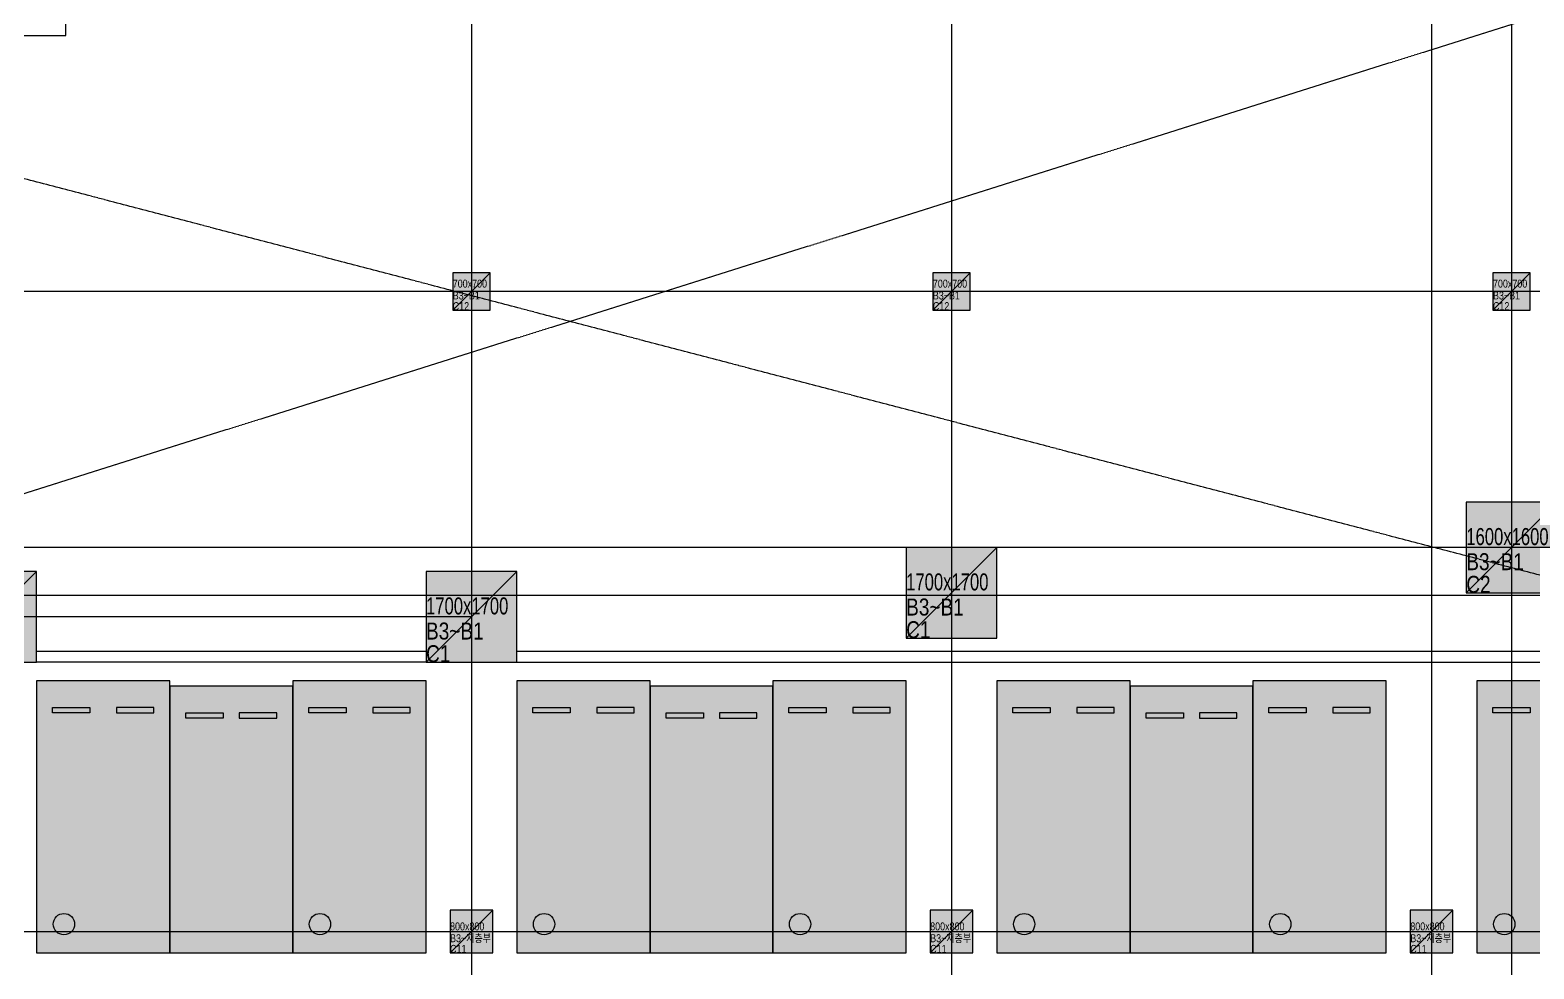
# Model space of a CAD drawing. Header units: millimetres. Extents: x -20379 to 476967, y -520228 to 220376.
# Drawn here: x 293472 to 321663, y -468221 to -450620 of the extents above; entities that cross this region are included whole.
import ezdxf
from ezdxf.enums import TextEntityAlignment as Align

# ---------------------------------------------------------------- set-up
doc = ezdxf.new("R2010")
doc.units = ezdxf.units.MM
doc.header["$MEASUREMENT"] = 0
doc.linetypes.add('$0$X-GRID_B3~B1$0$CENTER2', pattern=[1.125, 0.75, -0.125, 0.125, -0.125])
doc.linetypes.add('$0$X-INT-B2$0$CEN', pattern=[62, 60, -1, 0, -1])
doc.layers.get('Defpoints').update_dxf_attribs({"color": 145, "lineweight": 9})
doc.layers.add('$0$NDC_S_HATCH MATERIAL', color=8, linetype='Continuous', lineweight=9)
for name, color, linetype in [('$0$X-COL-B2$0$A-254', 254, 'Continuous'), ('$0$X-COL-B2$0$A-COL', 2, 'Continuous'), ('$0$X-GRID_B3~B1$0$A-CEN1', 1, '$0$X-GRID_B3~B1$0$CENTER2'), ('$0$X-INT-B2$0$A-OPEN1', 1, '$0$X-INT-B2$0$CEN'), ('$0$X-INT-B2$0$A-PARK', 5, 'Continuous'), ('$0$X-INT-B2$0$A-PARK(\\M+3C8AE\\M+3C0E5)', 5, 'Continuous'), ('$0$X-INT-B2$0$A-WALB', 3, 'Continuous')]:
    doc.layers.add(name, color=color, linetype=linetype)
doc.styles.add('$0$X-COL-B2$0$Hrtext', font='arial.ttf', dxfattribs={"width": 0.8})
doc.styles.add('$0$X-GRID_B3~B1$0$Heerim', font='', dxfattribs={"width": 0.8})
doc.styles.get('$0$X-GRID_B3~B1$0$Heerim').set_extended_font_data('Dotum')

# ---------------------------------------------------------------- blocks, each defined once
blk = doc.blocks.new('$0$258')
at = {"layer": '$0$X-COL-B2$0$A-254'}
h = blk.add_hatch(color=256, dxfattribs=at)
h.dxf.hatch_style = 1
h.paths.add_polyline_path([(400397, -141881), (399697, -141881), (399697, -142581), (400397, -142581)])
h = blk.add_hatch(color=256, dxfattribs=at)
h.dxf.hatch_style = 1
h.paths.add_polyline_path([(409397, -141881), (408697, -141881), (408697, -142581), (409397, -142581)])
h = blk.add_hatch(color=256, dxfattribs=at)
h.dxf.hatch_style = 1
h.paths.add_polyline_path([(419897, -141881), (419197, -141881), (419197, -142581), (419897, -142581)])
h = blk.add_hatch(color=256, dxfattribs=at)
h.dxf.hatch_style = 1
h.paths.add_polyline_path([(420397, -146181), (418697, -146181), (418697, -147881), (420397, -147881)])
h = blk.add_hatch(color=256, dxfattribs=at)
h.dxf.hatch_style = 1
h.paths.add_polyline_path([(409897, -147031), (408197, -147031), (408197, -148731), (409897, -148731)])
h = blk.add_hatch(color=256, dxfattribs=at)
h.dxf.hatch_style = 1
h.paths.add_polyline_path([(391897, -147481), (390197, -147481), (390197, -149181), (391897, -149181)])
h = blk.add_hatch(color=256, dxfattribs=at)
h.dxf.hatch_style = 1
h.paths.add_polyline_path([(400897, -147481), (399197, -147481), (399197, -149181), (400897, -149181)])
h = blk.add_hatch(color=256, dxfattribs=at)
h.dxf.hatch_style = 1
h.paths.add_polyline_path([(400447, -153831), (399647, -153831), (399647, -154631), (400447, -154631)])
h = blk.add_hatch(color=256, dxfattribs=at)
h.dxf.hatch_style = 1
h.paths.add_polyline_path([(409447, -153831), (408647, -153831), (408647, -154631), (409447, -154631)])
h = blk.add_hatch(color=256, dxfattribs=at)
h.dxf.hatch_style = 1
h.paths.add_polyline_path([(418447, -153831), (417647, -153831), (417647, -154631), (418447, -154631)])
at = {"layer": '$0$X-INT-B2$0$A-PARK'}
h = blk.add_hatch(color=254, dxfattribs=at)
h.dxf.hatch_style = 1
h.paths.add_polyline_path([(394397, -149631), (394397, -154631), (396697, -154631), (396697, -149631)])
h = blk.add_hatch(color=254, dxfattribs=at)
h.dxf.hatch_style = 1
h.paths.add_polyline_path([(403397, -149631), (403397, -154631), (405697, -154631), (405697, -149631)])
h = blk.add_hatch(color=254, dxfattribs=at)
h.dxf.hatch_style = 1
h.paths.add_polyline_path([(412397, -149631), (412397, -154631), (414697, -154631), (414697, -149631)])
at = {"layer": '$0$X-INT-B2$0$A-PARK(\\M+3C8AE\\M+3C0E5)'}
h = blk.add_hatch(color=251, dxfattribs=at)
h.dxf.hatch_style = 1
edge = h.paths.add_edge_path()
edge.add_arc((392409, -154092), 200, 0, 360)
h = blk.add_hatch(color=251, dxfattribs=at)
h.dxf.hatch_style = 1
edge = h.paths.add_edge_path()
edge.add_arc((397209, -154092), 200, 0, 360)
h = blk.add_hatch(color=251, dxfattribs=at)
h.dxf.hatch_style = 1
edge = h.paths.add_edge_path()
edge.add_arc((401409, -154092), 200, 0, 360)
h = blk.add_hatch(color=251, dxfattribs=at)
h.dxf.hatch_style = 1
edge = h.paths.add_edge_path()
edge.add_arc((406209, -154092), 200, 0, 360)
h = blk.add_hatch(color=251, dxfattribs=at)
h.dxf.hatch_style = 1
edge = h.paths.add_edge_path()
edge.add_arc((410409, -154092), 200, 0, 360)
h = blk.add_hatch(color=251, dxfattribs=at)
h.dxf.hatch_style = 1
edge = h.paths.add_edge_path()
edge.add_arc((415209, -154092), 200, 0, 360)
h = blk.add_hatch(color=251, dxfattribs=at)
h.dxf.hatch_style = 1
edge = h.paths.add_edge_path()
edge.add_arc((419409, -154092), 200, 0, 360)
h = blk.add_hatch(color=254)
h.dxf.hatch_style = 1
h.paths.add_polyline_path([(391897, -149531), (391897, -154631), (394397, -154631), (394397, -149531)])
h = blk.add_hatch(color=254)
h.dxf.hatch_style = 1
h.paths.add_polyline_path([(396697, -149531), (396697, -154631), (399197, -154631), (399197, -149531)])
h = blk.add_hatch(color=254)
h.dxf.hatch_style = 1
h.paths.add_polyline_path([(400897, -149531), (400897, -154631), (403397, -154631), (403397, -149531)])
h = blk.add_hatch(color=254)
h.dxf.hatch_style = 1
h.paths.add_polyline_path([(405697, -149531), (405697, -154631), (408197, -154631), (408197, -149531)])
h = blk.add_hatch(color=254)
h.dxf.hatch_style = 1
h.paths.add_polyline_path([(409897, -149531), (409897, -154631), (412397, -154631), (412397, -149531)])
h = blk.add_hatch(color=254)
h.dxf.hatch_style = 1
h.paths.add_polyline_path([(414697, -149531), (414697, -154631), (417197, -154631), (417197, -149531)])
h = blk.add_hatch(color=254)
h.dxf.hatch_style = 1
h.paths.add_polyline_path([(418897, -149531), (418897, -154631), (421397, -154631), (421397, -149531)])
at = {"layer": '$0$X-COL-B2$0$A-COL'}
for p, q in [((400397, -141881), (399697, -141881)), ((399697, -141881), (399697, -142581)), ((400397, -142581), (400397, -141881)), ((409397, -141881), (408697, -141881)), ((408697, -141881), (408697, -142581)), ((409397, -142581), (409397, -141881)), ((419897, -141881), (419197, -141881)), ((419197, -141881), (419197, -142581)), ((419897, -142581), (419897, -141881)), ((399697, -142581), (400397, -142581)), ((408697, -142581), (409397, -142581)), ((419197, -142581), (419897, -142581)), ((420397, -146181), (418697, -146181)), ((418697, -146181), (418697, -147881)), ((409897, -147031), (408197, -147031)), ((408197, -147031), (408197, -148731)), ((409897, -148731), (409897, -147031)), ((391897, -147481), (390197, -147481)), ((391897, -149181), (391897, -147481)), ((400897, -147481), (399197, -147481)), ((399197, -147481), (399197, -149181)), ((400897, -149181), (400897, -147481)), ((418697, -147881), (420397, -147881)), ((408197, -148731), (409897, -148731)), ((390197, -149181), (391897, -149181)), ((399197, -149181), (400897, -149181)), ((400447, -153831), (399647, -153831)), ((399647, -153831), (399647, -154631)), ((400447, -154631), (400447, -153831)), ((409447, -153831), (408647, -153831)), ((408647, -153831), (408647, -154631)), ((409447, -154631), (409447, -153831)), ((418447, -153831), (417647, -153831)), ((417647, -153831), (417647, -154631)), ((418447, -154631), (418447, -153831)), ((399647, -154631), (400447, -154631)), ((408647, -154631), (409447, -154631)), ((417647, -154631), (418447, -154631))]:
    blk.add_line(p, q, dxfattribs=at)
at = {"layer": '$0$X-GRID_B3~B1$0$A-CEN1', "ltscale": 10}
for p, q in [((400047, -71986), (400047, -206938)), ((409047, -71986), (409047, -206938)), ((418047, -71986), (418047, -206938)), ((419547, -71986), (419547, -158431)), ((425347, -142231), (324908, -142231)), ((425347, -147031), (324908, -147031)), ((425347, -147931), (324908, -147931)), ((400047, -148331), (324908, -148331)), ((324908, -154231), (442147, -154231))]:
    blk.add_line(p, q, dxfattribs=at)
at = {"layer": '$0$X-INT-B2$0$A-OPEN1'}
for p, q in [((382897, -148781), (425547, -135329)), ((425547, -148981), (381397, -137431))]:
    blk.add_line(p, q, dxfattribs=at)
at = {"layer": '$0$X-INT-B2$0$A-PARK'}
for p, q in [((394397, -149631), (394397, -154631)), ((396697, -149631), (394397, -149631)), ((396697, -154631), (396697, -149631)), ((403397, -149631), (403397, -154631)), ((405697, -149631), (403397, -149631)), ((405697, -154631), (405697, -149631)), ((412397, -149631), (412397, -154631)), ((414697, -149631), (412397, -149631)), ((414697, -154631), (414697, -149631)), ((394697, -150231), (394697, -150131)), ((394697, -150131), (395397, -150131)), ((395397, -150231), (394697, -150231)), ((395397, -150131), (395397, -150231)), ((395697, -150131), (395697, -150231)), ((396397, -150131), (395697, -150131)), ((395697, -150231), (396397, -150231)), ((396397, -150231), (396397, -150131)), ((403697, -150231), (403697, -150131)), ((403697, -150131), (404397, -150131)), ((404397, -150231), (403697, -150231)), ((404397, -150131), (404397, -150231)), ((404697, -150131), (404697, -150231)), ((405397, -150131), (404697, -150131)), ((404697, -150231), (405397, -150231)), ((405397, -150231), (405397, -150131)), ((412697, -150231), (412697, -150131)), ((412697, -150131), (413397, -150131)), ((413397, -150231), (412697, -150231)), ((413397, -150131), (413397, -150231)), ((413697, -150131), (413697, -150231)), ((414397, -150131), (413697, -150131)), ((413697, -150231), (414397, -150231)), ((414397, -150231), (414397, -150131)), ((394397, -154631), (396697, -154631)), ((403397, -154631), (405697, -154631)), ((412397, -154631), (414697, -154631))]:
    blk.add_line(p, q, dxfattribs=at)
at = {"layer": '$0$X-INT-B2$0$A-PARK(\\M+3C8AE\\M+3C0E5)'}
for p, q in [((391897, -149531), (391897, -154631)), ((394397, -149531), (391897, -149531)), ((394397, -154631), (394397, -149531)), ((396697, -149531), (396697, -154631)), ((399197, -149531), (396697, -149531)), ((399197, -154631), (399197, -149531)), ((400897, -149531), (400897, -154631)), ((403397, -149531), (400897, -149531)), ((403397, -154631), (403397, -149531)), ((405697, -149531), (405697, -154631)), ((408197, -149531), (405697, -149531)), ((408197, -154631), (408197, -149531)), ((409897, -149531), (409897, -154631)), ((412397, -149531), (409897, -149531)), ((412397, -154631), (412397, -149531)), ((414697, -149531), (414697, -154631)), ((417197, -149531), (414697, -149531)), ((417197, -154631), (417197, -149531)), ((418897, -149531), (418897, -154631)), ((421397, -149531), (418897, -149531)), ((392197, -150131), (392197, -150031)), ((392197, -150031), (392897, -150031)), ((392897, -150131), (392197, -150131)), ((392897, -150031), (392897, -150131)), ((393397, -150031), (393397, -150131)), ((394097, -150031), (393397, -150031)), ((393397, -150131), (394097, -150131)), ((394097, -150131), (394097, -150031)), ((396997, -150131), (396997, -150031)), ((396997, -150031), (397697, -150031)), ((397697, -150131), (396997, -150131)), ((397697, -150031), (397697, -150131)), ((398197, -150031), (398197, -150131)), ((398897, -150031), (398197, -150031)), ((398197, -150131), (398897, -150131)), ((398897, -150131), (398897, -150031)), ((401197, -150131), (401197, -150031)), ((401197, -150031), (401897, -150031)), ((401897, -150131), (401197, -150131)), ((401897, -150031), (401897, -150131)), ((402397, -150031), (402397, -150131)), ((403097, -150031), (402397, -150031)), ((402397, -150131), (403097, -150131)), ((403097, -150131), (403097, -150031)), ((405997, -150131), (405997, -150031)), ((405997, -150031), (406697, -150031)), ((406697, -150131), (405997, -150131)), ((406697, -150031), (406697, -150131)), ((407197, -150031), (407197, -150131)), ((407897, -150031), (407197, -150031)), ((407197, -150131), (407897, -150131)), ((407897, -150131), (407897, -150031)), ((410197, -150131), (410197, -150031)), ((410197, -150031), (410897, -150031)), ((410897, -150131), (410197, -150131)), ((410897, -150031), (410897, -150131)), ((411397, -150031), (411397, -150131)), ((412097, -150031), (411397, -150031)), ((411397, -150131), (412097, -150131)), ((412097, -150131), (412097, -150031)), ((414997, -150131), (414997, -150031)), ((414997, -150031), (415697, -150031)), ((415697, -150131), (414997, -150131)), ((415697, -150031), (415697, -150131)), ((416197, -150031), (416197, -150131)), ((416897, -150031), (416197, -150031)), ((416197, -150131), (416897, -150131)), ((416897, -150131), (416897, -150031)), ((419197, -150131), (419197, -150031)), ((419197, -150031), (419897, -150031)), ((419897, -150131), (419197, -150131)), ((419897, -150031), (419897, -150131)), ((391897, -154631), (394397, -154631)), ((396697, -154631), (399197, -154631)), ((400897, -154631), (403397, -154631)), ((405697, -154631), (408197, -154631)), ((409897, -154631), (412397, -154631)), ((414697, -154631), (417197, -154631)), ((418897, -154631), (421397, -154631))]:
    blk.add_line(p, q, dxfattribs=at)
for centre in [(392409, -154092), (397209, -154092), (401409, -154092), (406209, -154092), (410409, -154092), (415209, -154092), (419409, -154092)]:
    blk.add_circle(centre, 200, dxfattribs=at)
at = {"layer": '$0$X-INT-B2$0$A-WALB', "ltscale": 10}
for p, q in [((392447, -137431), (392447, -134831)), ((381397, -137431), (392447, -137431)), ((399197, -148981), (391897, -148981)), ((425547, -148981), (400897, -148981)), ((399197, -149181), (391897, -149181)), ((400897, -149181), (425747, -149181))]:
    blk.add_line(p, q, dxfattribs=at)
at = {"layer": 'Defpoints'}
for p, q in [((400397, -141881), (399697, -142581)), ((409397, -141881), (408697, -142581)), ((419897, -141881), (419197, -142581)), ((420397, -146181), (418697, -147881)), ((409897, -147031), (408197, -148731)), ((391897, -147481), (390197, -149181)), ((400897, -147481), (399197, -149181)), ((400447, -153831), (399647, -154631)), ((409447, -153831), (408647, -154631)), ((418447, -153831), (417647, -154631))]:
    blk.add_line(p, q, dxfattribs=at)
at = {"style": '$0$X-GRID_B3~B1$0$Heerim', "width": 0.8}
for p in [(336345, -75064), (371545, -75064), (419545, -75064), (470745, -75064), (553745, -75064)]:
    blk.add_attdef('NO', text='', height=1000, dxfattribs=at).set_placement(p, align=Align.MIDDLE_CENTER)
for p in [(573015, -105332), (573015, -115032), (573015, -121932), (573015, -130632), (573015, -139932)]:
    blk.add_attdef('NO', text='', height=1000, rotation=90, dxfattribs=at).set_placement(p, align=Align.MIDDLE_CENTER)
at = {"layer": 'Defpoints', "style": '$0$X-COL-B2$0$Hrtext'}
for s, height, width, p in [('700x700', 150, 0.8, (399697, -142159)), ('700x700', 150, 0.8, (408697, -142159)), ('700x700', 150, 0.8, (419197, -142159)), ('B3~B1', 150, 0.8, (399697, -142381)), ('B3~B1', 150, 0.8, (408697, -142381)), ('B3~B1', 150, 0.8, (419197, -142381)), ('1600x1600', 318.8, 0.7, (418697, -146985)), ('B3~B1', 318.8, 0.8, (418697, -147456)), ('1700x1700', 318.8, 0.7, (408197, -147835)), ('1700x1700', 318.8, 0.7, (399197, -148285)), ('B3~B1', 318.8, 0.8, (408197, -148306)), ('B3~B1', 318.8, 0.8, (399197, -148756)), ('800x800', 150, 0.8, (399647, -154209)), ('800x800', 150, 0.8, (408647, -154209)), ('800x800', 150, 0.8, (417647, -154209)), ('B3~저층부', 150, 0.8, (399647, -154431)), ('B3~저층부', 150, 0.8, (408647, -154431)), ('B3~저층부', 150, 0.8, (417647, -154431))]:
    blk.add_text(s, height=height, dxfattribs=dict(at, width=width)).set_placement(p)
at = {"layer": 'Defpoints', "color": 6, "style": '$0$X-COL-B2$0$Hrtext', "width": 0.8}
for s, height, p in [('C12', 150, (399697, -142581)), ('C12', 150, (408697, -142581)), ('C12', 150, (419197, -142581)), ('C2', 318.8, (418697, -147881)), ('C1', 318.8, (408197, -148731)), ('C1', 318.8, (399197, -149181)), ('C11', 150, (399647, -154631)), ('C11', 150, (408647, -154631)), ('C11', 150, (417647, -154631))]:
    blk.add_text(s, height=height, dxfattribs=at).set_placement(p)

msp = doc.modelspace()

# ---------------------------------------------------------------- block references
at = {"layer": '$0$NDC_S_HATCH MATERIAL'}
msp.add_blockref('$0$258', (-98302, -313290), dxfattribs=at)

doc.saveas('drawing.dxf')
